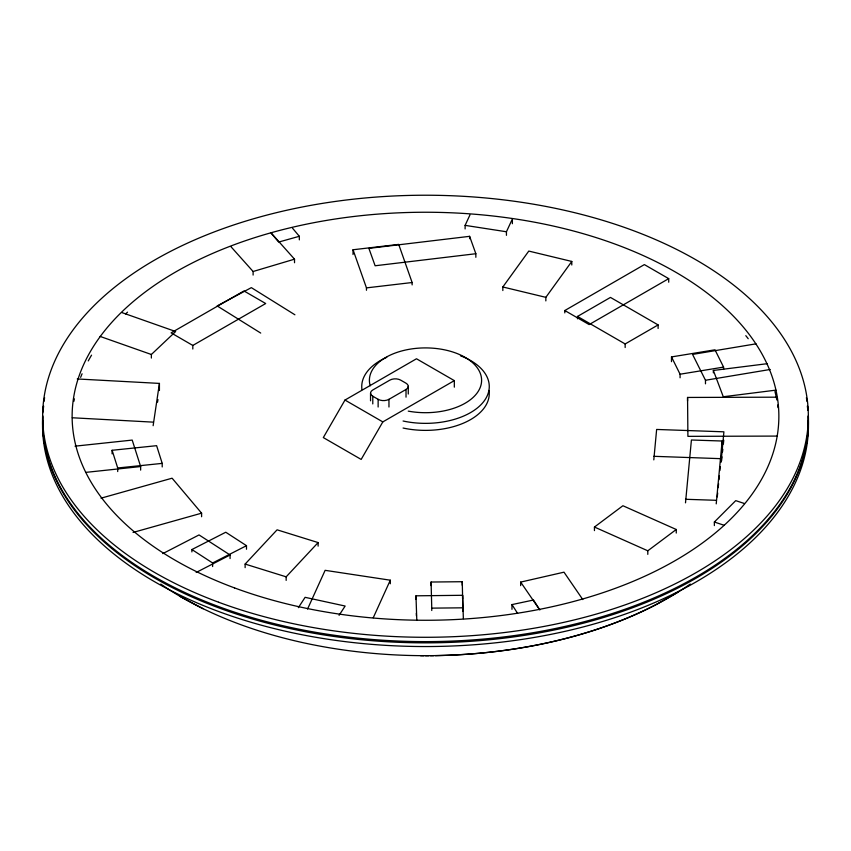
<?xml version="1.0" encoding="UTF-8"?>
<svg xmlns="http://www.w3.org/2000/svg" width="851" height="851" viewBox="0 0 851 851"><rect width="100%" height="100%" fill="white"/><g stroke="black" fill="none" stroke-linecap="round" stroke-linejoin="round"><path stroke-width="1.28" d="M685.502 502.845L691.416 439.999L722.137 441.02L722.137 444.584M716.223 503.866L722.137 441.02M717.276 496.888L717.67 492.942M718.191 487.666L718.584 483.719M718.978 479.762L719.372 475.815M719.903 470.539L720.297 466.593M720.818 461.316L721.35 456.051M721.744 452.094L721.999 449.466M653.802 459.87L656.642 429.447L723.903 431.819L721.063 462.242M721.595 460.689L722.01 456.849M722.542 451.732L722.818 449.179M723.361 444.062L723.765 440.222M153.137 425.702L159.424 383.407L77.25 378.961M157.541 402.151L157.956 399.576M307.541 609.061L325.125 570.33L390.301 580.201L390.301 583.765M373.27 617.709L390.301 580.201M465.114 228.93L465.114 225.366L469.965 214.899M506.441 235.323L506.441 231.759L512.376 218.962L512.376 223.717M454.328 380.62L416.49 358.771L344.985 400.055L323.316 437.584L361.164 459.423L382.822 421.905L454.328 380.62L454.328 387.162M298.361 607.657L305.105 597.328L345.144 606.04L339.07 615.326M502.835 290.542L502.835 286.978L528.779 251.077L571.787 261.438L571.787 265.001M545.842 300.903L545.842 297.339L571.787 261.438M245.131 567.638L245.131 564.075L277.086 529.822L318.114 542.576L318.114 546.14M286.159 580.393L286.159 576.829L318.114 542.576M714.361 525.588L714.361 522.025L735.732 500.633L744.434 503.526M151.361 358.058L151.361 354.495L175.646 331.528L121.874 312.572M594.445 530.609L594.445 527.046L622.9 505.739L676.258 529.492L676.258 533.056M647.802 554.363L647.802 550.799L676.258 529.492M677.917 592.211L655.695 604.816A344.751 199.038 0 0 1 438.637 655.557L435.361 655.632M372.781 396.236L378.131 399.321A7.659 4.425 0 0 0 388.96 399.321L406.023 389.471A7.659 4.425 0 0 0 406.023 383.216L400.683 380.131A7.659 4.425 0 0 0 389.843 380.131L372.781 389.981A7.659 4.425 0 0 0 372.781 396.236L372.781 403.927M564.809 312.902L564.809 310.53L644.367 264.597L668.716 278.649L668.716 282.213M577.51 318.817L577.51 316.444L610.465 297.414L658.11 324.922L658.11 328.486M668.716 278.649L589.147 324.582L564.809 310.53M577.51 316.444L625.155 343.953L658.11 324.922M192.815 345.442L265.693 303.53L243.971 290.946L171.104 332.858L192.815 345.442L192.815 349.006M162.807 553.607L199.038 534.928L230.078 554.99L230.078 558.564M196.177 572.468L230.078 554.99M191.9 551.916L191.9 549.533L225.76 532.237L246.492 545.682L246.492 549.246M191.9 549.533L212.622 562.979L246.492 545.682M231.046 246.801L253.109 271.501L294.52 259.172L294.52 262.736M299.329 239.854L299.329 236.291L278.681 242.067L271.054 232.972M101.014 498.186L172.104 478.198L201.602 513.174L201.602 516.738M133.054 532.449L201.602 513.174M520.663 585.658L520.663 582.095L563.99 572.18L582.797 599.583M511.972 609.337L511.972 604.593L533.503 600.019L539.842 609.954M756.018 343.836L692.565 354.41L705.479 380.259L705.479 383.822M705.479 380.259L770.229 369.472M671.492 361.675L671.492 356.92L714.989 349.804L723.584 367.1L723.584 369.483M671.492 356.92L680.077 374.217L723.584 367.1M713.361 372.844L713.361 370.462L767.347 363.675M775.952 390.13L723.286 396.757L713.361 370.462M475.847 253.726L469.614 236.333L368.887 248.364L375.121 265.767L475.847 253.726L475.847 257.289M353.037 254.513L353.037 249.758L398.704 244.397L412.129 282.521L412.129 284.904M353.037 249.758L366.462 287.883L412.129 282.521M75.026 446.169L132.203 440.084L140.649 466.55L140.649 470.114M86.068 472.348L140.649 466.55M112.109 453.849L112.109 450.285L156.616 445.679L162.211 463.38L162.211 466.944M112.109 450.285L117.704 467.986L162.211 463.38M433.712 655.653L430.425 655.685M415.979 599.381L415.979 595.817L462.582 595.296L463.359 618.634M431.095 585.594L431.095 582.031L462.263 581.712L462.923 611.38M431.095 582.031L431.755 608.135L462.923 607.816M428.787 655.695L425.5 655.706M687.555 401.012L687.555 397.449L776.803 397.183M777.144 436.084L687.906 436.35L687.555 397.449M423.862 655.706L420.575 655.685M685.502 499.282L716.223 500.303M653.802 456.306L721.063 458.678M72.292 417.767L153.137 422.139M465.114 225.366L506.441 231.759M502.835 286.978L545.842 297.339M245.131 564.075L286.159 576.829M714.361 522.025L724.297 525.333M100.099 336.422L151.361 354.495M594.445 527.046L647.802 550.799M203.134 608.752L180.263 596.54M344.985 400.055L382.822 421.905M294.903 314.785L251.343 287.638L217.154 305.924L260.714 333.071M271.586 233.482L294.52 259.172M292.542 228.206L299.329 236.291M520.663 582.095L539.47 609.497M511.972 604.593L517.61 613.422M415.979 595.817L416.809 620.443M416.33 613.316L416.416 615.901M680.077 374.217L680.077 377.78M625.155 343.953L625.155 347.516M469.614 236.333L469.614 238.706M462.582 595.296L462.582 598.859M462.263 581.712L462.263 585.275M431.755 608.135L431.755 610.507M408.267 386.343L408.267 394.034M406.023 389.471L406.023 397.162M388.96 399.321L388.96 407.012M378.131 399.321L378.131 407.012M370.536 393.109L370.536 400.8M366.462 287.883L366.462 290.265M253.109 271.501L253.109 275.064M212.622 562.979L212.622 566.543M159.424 383.407L159.424 390.535M117.704 467.986L117.704 471.55M690.31 584.063A344.612 198.953 0 0 1 160.754 584.063M808.354 415.437A382.95 221.09 0 0 1 425.5 641.611A382.95 221.09 0 0 1 42.646 415.437M42.773 412.895A382.95 221.09 0 0 1 43.316 406.544M43.975 401.481A382.95 221.09 0 0 1 44.603 397.683M806.397 397.683A382.95 221.09 0 0 1 807.025 401.481M807.684 406.544A382.95 221.09 0 0 1 808.046 410.363M808.354 420.373A382.95 221.09 0 0 1 425.5 646.547A382.95 221.09 0 0 1 42.646 420.373M808.227 416.501A382.833 221.026 0 0 1 425.606 642.856A382.833 221.026 0 0 1 42.773 416.628M43.093 411.373A382.833 221.026 0 0 1 43.635 406.118M807.354 405.991A382.833 221.026 0 0 1 807.78 409.927M73.931 401.278A353.356 204.006 0 0 1 74.388 398.864M80.643 377.333A353.356 204.006 0 0 1 82.079 373.78M88.259 360.92A353.356 204.006 0 0 1 91.546 355.154M125.608 313.923A353.356 204.006 0 0 1 127.533 312.157M745.806 335.666A353.356 204.006 0 0 1 748.22 338.719M774.942 391.534A353.356 204.006 0 0 1 776.825 399.959M777.654 405.012A353.356 204.006 0 0 1 778.005 407.65M489.027 390.46A63.761 36.806 0 0 1 403.087 428.032M460.465 355.771A63.761 36.806 0 0 1 482.347 403.225A63.761 36.806 0 0 1 403.087 421.011M361.973 389.662A63.761 36.806 0 0 1 386.769 357.314M370.217 385.811A56.102 32.391 0 0 1 424.947 347.91A56.102 32.391 0 0 1 480.964 385.173A56.102 32.391 0 0 1 408.267 411.129M218.611 602.231A382.833 221.026 0 0 0 807.907 426.713A382.833 221.026 0 0 0 249.981 219.824A382.833 221.026 0 0 0 218.611 602.231M234.546 587.913A353.356 204.006 0 0 0 778.463 425.904A353.356 204.006 0 0 0 263.491 234.95A353.356 204.006 0 0 0 234.546 587.913"/></g></svg>
